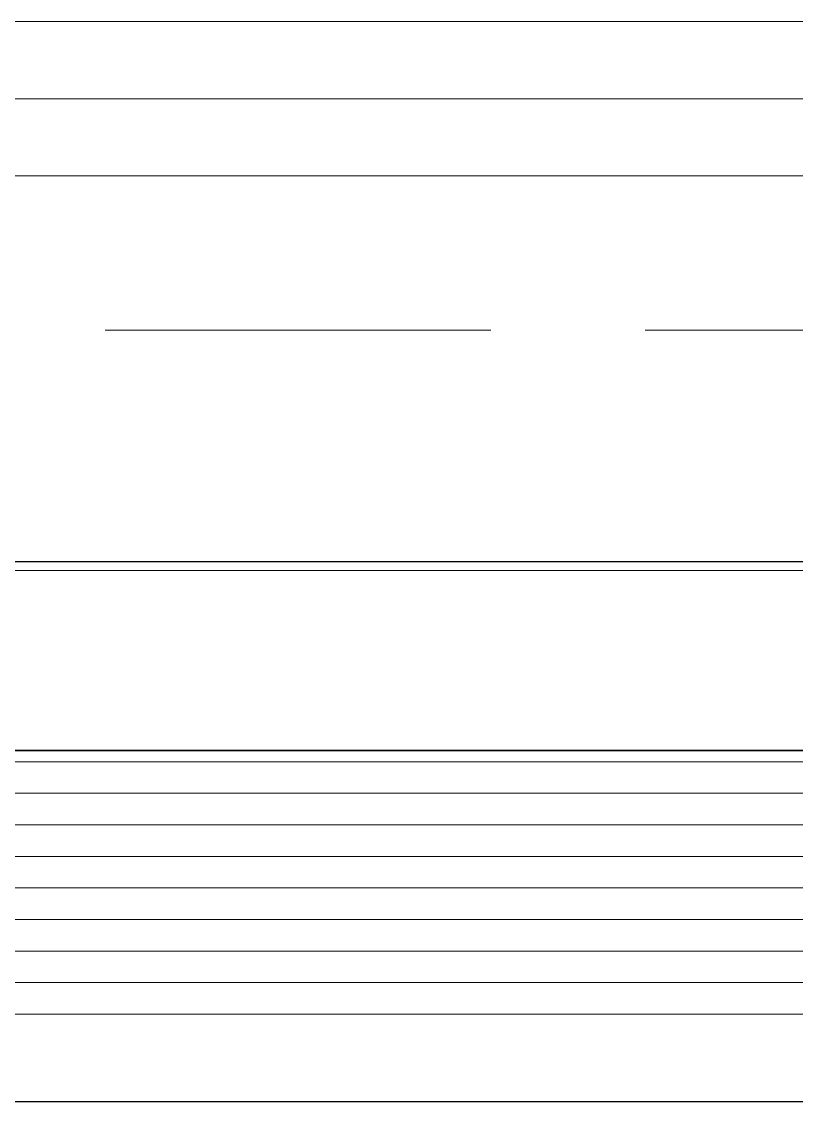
# Model space of a CAD drawing. Extents: x 3753737 to 4713801, y -857380 to 24339.
# Drawn here: x 4048259 to 4048761, y -713510 to -712810 of the extents above; entities that cross this region are included whole.
import ezdxf

# ---------------------------------------------------------------- set-up
doc = ezdxf.new("R2010")
doc.units = 0
doc.header["$LTSCALE"] = 1000
doc.header["$MEASUREMENT"] = 0
doc.linetypes.add('DASH', pattern=[0.35, 0.25, -0.1])
doc.layers.add('!!电气', color=1, linetype='CONTINUOUS')
doc.layers.add('看线', color=185, linetype='CONTINUOUS')
for name, color, linetype, lineweight in [('平面-栏杆', 56, 'CONTINUOUS', 15), ('平面-看线', 252, 'CONTINUOUS', 15), ('平面-空调预留孔', 252, 'CONTINUOUS', 15)]:
    doc.layers.add(name, color=color, linetype=linetype, lineweight=lineweight)

# ---------------------------------------------------------------- blocks, each defined once
blk = doc.blocks.new('gdgdgdrgdfsfs')
at = {"layer": '平面-空调预留孔', "color": 252}
for p, q in [((703030.02, 763961.62), (701455.02, 763961.62)), ((703023.86, 763845.19), (701461.18, 763845.19)), ((703023.86, 763844.89), (701461.18, 763844.89)), ((703023.86, 763837.79), (701461.18, 763837.79)), ((703026.17, 763817.33), (701458.87, 763817.33)), ((703026.17, 763796.87), (701458.87, 763796.87)), ((703026.17, 763776.42), (701458.87, 763776.42)), ((703026.17, 763755.96), (701458.87, 763755.96)), ((703026.17, 763735.5), (701458.87, 763735.5)), ((703026.17, 763715.04), (701458.87, 763715.04)), ((703026.17, 763694.59), (701458.87, 763694.59)), ((703026.17, 763674.13), (701458.87, 763674.13))]:
    blk.add_line(p, q, dxfattribs=at)
blk = doc.blocks.new('A$C5F341E43')
at = {"layer": '平面-栏杆', "color": 252}
for points in [[(8350, 50), (3700, 50)], [(8350, 0), (3700, 0)]]:
    blk.add_lwpolyline(points, dxfattribs=at)
at = {"layer": '平面-看线', "color": 252}
blk.add_lwpolyline([(8350, 100), (3700, 100)], dxfattribs=at)
at = {"layer": '平面-看线', "color": 252, "linetype": 'DASH'}
blk.add_lwpolyline([(8350, -100), (3700, -100)], dxfattribs=at)
at = {"layer": '看线', "color": 252, "ltscale": 0.5}
for points in [[(3750, -250), (8350, -250)], [(6350, -250), (6350, -600), (8350, -600), (8350, -250)]]:
    blk.add_lwpolyline(points, dxfattribs=at)
at = {"layer": '平面-空调预留孔', "color": 252, "xscale": -1}
blk.add_blockref('gdgdgdrgdfsfs', (709592.52, -764217.56), dxfattribs=at)

msp = doc.modelspace()

# ---------------------------------------------------------------- block references
at = {"layer": '!!电气'}
msp.add_blockref('A$C5F341E43', (4040913.44, -712910.17), dxfattribs=at)

doc.saveas('drawing.dxf')
